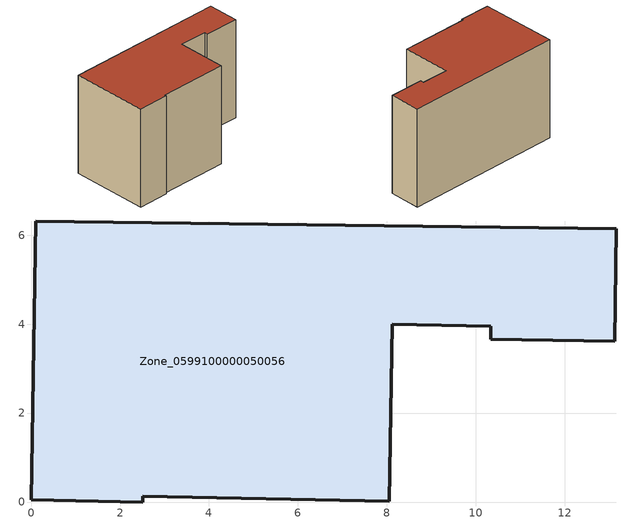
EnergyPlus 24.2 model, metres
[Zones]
Zone_0599100000050056
 floor ground (C_G): 13.16,6.14 13.12,3.61 10.34,3.66 10.34,3.95 8.12,4 8.05,0.02 2.51,0.13 2.51,0 0,0.05 0.1,6.32 z0
 wall outside (C_F): 0.1,6.32 0,0.05 2.51,0 2.51,0.13 8.05,0.02 8.12,4 10.34,3.95 10.34,3.66 13.12,3.61 13.16,6.14 0.1,6.32 z0:8.14
 roof outside (C_R): 13.16,6.14 0.1,6.32 0,0.05 2.51,0 2.51,0.13 8.05,0.02 8.12,4 10.34,3.95 10.34,3.66 13.12,3.61 z8.14
[BUILDING]
Pand.0599100000050056: North Axis=0; Terrain=City; Loads Convergence Tolerance Value=0.04; Temperature Convergence Tolerance Value=0.4; Solar Distribution=FullExterior; Maximum Number of Warmup Days=25; Minimum Number of Warmup Days=1
[Site:Location]
Rotterdam.The.Hague.AP_ZH_NLD Design_Conditions: Latitude=51.96; Longitude=4.45; Time Zone=1; Elevation=-4.5
[SITE:GROUNDTEMPERATURE:BUILDINGSURFACE]
18, 18, 18, 18, 18, 18, 18, 18, 18, 18, 18, 18
[MATERIAL] Thermal Absorptance=0.9; Solar Absorptance=0.7; Visible Absorptance=0.7
Name | Roughness | Thickness | Conductivity | Density | Specific Heat
G.TI.1975-1991 | MediumSmooth | 0.15 | 0.288461 | 540 | 1210
F.TI.1975-1991 | Rough | 0.3 | 0.230769 | 1920 | 840
R.TI.1975-1991 | MediumRough | 0.2 | 0.153846 | 1500 | 1000
[CONSTRUCTION]
C_G: G.TI.1975-1991
C_F: F.TI.1975-1991
C_R: R.TI.1975-1991
[ZONE]
Zone_0599100000050056: Type=1; Multiplier=1; Ceiling Height=Autocalculate; Volume=Autocalculate; Floor Area=autocalculate; Part of Total Floor Area=Yes
[ZONEINFILTRATION:DESIGNFLOWRATE]
Infil_Zone_0599100000050056: Zone or ZoneList or Space or SpaceList=Zone_0599100000050056; Schedule=AlwaysOn; Design Flow Rate Calculation Method=Flow/Area; Flow Rate per Floor Area=0.003; Constant Term Coefficient=1; Temperature Term Coefficient=0; Velocity Term Coefficient=0; Velocity Squared Term Coefficient=0
[HVACTEMPLATE:ZONE:IDEALLOADSAIRSYSTEM]
Zone_0599100000050056: Maximum Heating Supply Air Temperature=50; Minimum Cooling Supply Air Temperature=13; Maximum Heating Supply Air Humidity Ratio=0.0156; Minimum Cooling Supply Air Humidity Ratio=0.0077; Heating Limit=NoLimit; Cooling Limit=NoLimit; Dehumidification Control Type=ConstantSensibleHeatRatio; Cooling Sensible Heat Ratio=0.7; Dehumidification Setpoint=60; Humidification Control Type=None; Humidification Setpoint=30; Outdoor Air Method=None; Outdoor Air Flow Rate per Person=0.00944; Outdoor Air Flow Rate per Zone Floor Area=0; Outdoor Air Flow Rate per Zone=0; Demand Controlled Ventilation Type=None; Outdoor Air Economizer Type=NoEconomizer; Heat Recovery Type=None; Sensible Heat Recovery Effectiveness=0.7; Latent Heat Recovery Effectiveness=0.65
[ZONECONTROL:THERMOSTAT]
ThermostatControl_Zone_0599100000050056: Zone or ZoneList=Zone_0599100000050056; Control Type Schedule=DualSetpointControlType; Control 1=Thermostat_Zone_0599100000050056; Temperature Difference Between Cutout And Setpoint=0
[THERMOSTATSETPOINT:DUALSETPOINT]
Thermostat_Zone_0599100000050056: Heating Setpoint Temperature Schedule=HeatingSetpoint_Zone_0599100000050056; Cooling Setpoint Temperature Schedule=CoolingSetpoint_Zone_0599100000050056
[SCHEDULE:COMPACT]
HeatingSetpoint_Zone_0599100000050056: Through: 12/31, For: AllDays, Until: 24:00, 21
CoolingSetpoint_Zone_0599100000050056: Through: 12/31, For: AllDays, Until: 24:00, 24
DualSetpointControlType: Through: 12/31, For: AllDays, Until: 24:00, 4
AlwaysOn: Through: 12/31, For: AllDays, Until: 24:00, 1
